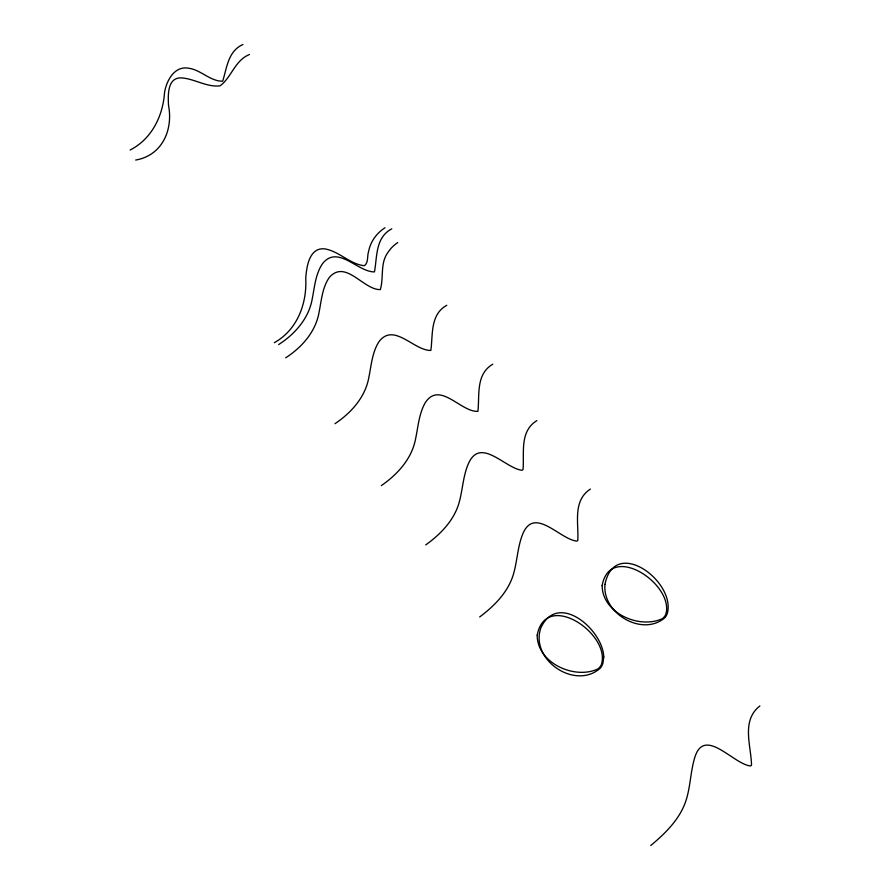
<?xml version="1.0" encoding="UTF-8"?>
<svg xmlns="http://www.w3.org/2000/svg" width="890" height="890" viewBox="0 0 890 890"><rect width="100%" height="100%" fill="white"/><g stroke="black" fill="none" stroke-linecap="round" stroke-linejoin="round"><path stroke-width="1.33" d="M759.882 705.926C740.936 720.789 751.193 745.642 751.516 765.211L750.57 765.967C733.071 764.232 703.89 725.216 694.478 758.469C690.54 772.042 690.429 786.415 686.201 799.921C680.26 818.789 665.575 833.151 650.779 845.5M590.393 489.066C572.426 500.759 578.812 523.187 577.788 540.519L576.798 541.142C559.754 539.318 534.278 505.82 522.73 534.033C517.713 546.449 517.335 560.044 513.819 572.86C508.835 591.438 494.673 605.756 479.688 616.959M536.881 420.603C519.304 431.383 524.477 453.01 523.009 469.675L522.007 470.254C505.108 468.385 480.689 436.601 468.585 463.267C463.201 475.293 462.8 488.688 459.474 501.281C454.779 519.76 440.795 534.067 425.743 544.914M492.804 364.199C475.549 374.256 479.743 395.216 477.908 411.336C461.053 412.493 439.682 380.364 425.197 402.781C418.968 413.783 418.166 426.688 415.586 438.815C411.903 458.684 397.496 474.459 381.343 485.595M446.769 305.292C429.892 314.637 433.074 334.896 430.827 350.438C413.972 350.849 393.547 321.613 378.706 342.06C372.176 352.663 371.297 365.401 368.861 377.316C365.401 397.062 351.205 412.871 334.996 423.685M391.8 228.83C375.257 237.408 377.249 256.91 374.468 271.884C357.602 272.14 337.811 244.372 322.547 263.629C315.605 273.831 314.648 286.491 312.346 298.261C309.142 318.053 295.057 334.061 278.615 344.586M385.003 227.751C376.67 233.08 370.44 241.635 368.616 251.414C366.969 255.964 368.716 262.572 364.399 265.721C349.981 264.252 339.212 251.28 324.805 248.877C309.197 247.097 306.472 267.134 305.748 278.57C307.017 303.701 297.282 329.867 274.343 342.683M285.679 357.813C301.944 347.334 315.928 331.492 319.143 311.878C321.446 300.23 322.325 287.659 329.211 277.58C345.409 258.745 363.454 290.062 380.308 289.606C384.013 277.58 379.785 263.04 388.174 252.081A34.532 29.092 -8.6 0 1 397.741 242.558M242.959 44.5C227.873 51.164 226.928 68.152 222.656 81.201C210.274 81.435 200.673 69.62 188.268 68.174C174.318 65.738 166.43 80.912 164.539 92.493C162.959 115.934 151.801 138.929 130.118 150.032M249.478 54.501C234.882 60.286 231.5 77.508 220.041 85.841C206.491 87.42 194.343 78.565 180.97 77.864C167.109 77.697 168.043 95.675 168.51 105.332C173.272 129.684 162.347 155.405 135.703 160.044M602.13 585.553C602.241 613.288 639.732 629.497 662.527 618.561A12.861 12.382 33.5 0 0 665.731 614.5C675.065 584.997 610.317 540.975 602.13 585.553M537.193 635.149C537.082 663.206 574.973 680.016 598.069 668.857A12.983 12.683 45.6 0 0 601.351 664.708C611.397 634.259 545.893 589.414 537.193 635.149M604.966 584.385C602.118 613.688 642.858 637.34 665.175 617.449A15.764 13.539 78.1 0 0 667.544 612.598C674.943 580.814 614.578 536.314 604.966 584.385M603.765 657.054L602.975 662.939A16.042 14.04 81.8 0 1 600.505 667.934C575.63 690.796 529.361 659.935 540.953 627.628C558.219 591.049 603.164 630.031 603.765 657.054"/></g></svg>
